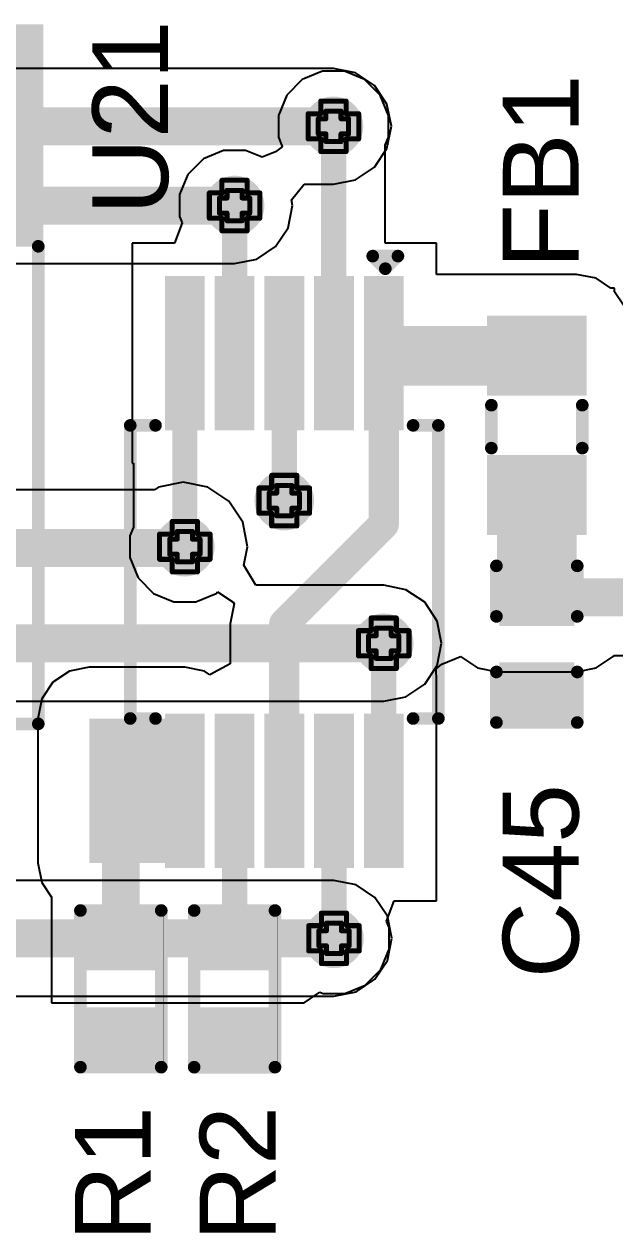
# Model space of a CAD drawing. Header units: inches. Extents: x -3 to 195, y 0 to 199.
# Drawn here: x 2.2655 to 2.4994, y 3.6234 to 4.1018 of the extents above; entities that cross this region are included whole.
import ezdxf

# ---------------------------------------------------------------- set-up
doc = ezdxf.new("R2010")
doc.units = ezdxf.units.IN
doc.header["$MEASUREMENT"] = 0
for name, color, linetype in [('Bottom Layer', 5, 'Continuous'), ('Drill Drawing', 1, 'Continuous'), ('Top Layer', 1, 'Continuous'), ('Top Overlay', 2, 'Continuous'), ('Top Paste', 8, 'Continuous'), ('Top Solder', 216, 'Continuous'), ('Via Holes', 16, 'Continuous')]:
    doc.layers.add(name, color=color, linetype=linetype)
doc.styles.add('Arial', font='', dxfattribs={"height": 0.2})
doc.styles.get('Arial').set_extended_font_data('Arial')

# ---------------------------------------------------------------- blocks, each defined once
blk = doc.blocks.new('VSSOP_10_8')
at = {"layer": 'Top Layer'}
for points in [[(-0.11516, 0.04528), (-0.05807, 0.04528), (-0.05807, 0.03347), (-0.11516, 0.03347)], [(0.05807, 0.04528), (0.11516, 0.04528), (0.11516, 0.03347), (0.05807, 0.03347)], [(-0.11516, 0.02559), (-0.05807, 0.02559), (-0.05807, 0.01378), (-0.11516, 0.01378)], [(0.05807, 0.02559), (0.11516, 0.02559), (0.11516, 0.01378), (0.05807, 0.01378)], [(-0.11516, 0.0059), (-0.05807, 0.0059), (-0.05807, -0.00591), (-0.11516, -0.00591)], [(0.05807, 0.0059), (0.11516, 0.0059), (0.11516, -0.00591), (0.05807, -0.00591)], [(-0.11516, -0.01378), (-0.05807, -0.01378), (-0.05807, -0.02559), (-0.11516, -0.02559)], [(0.05807, -0.01378), (0.11516, -0.01378), (0.11516, -0.02559), (0.05807, -0.02559)], [(-0.11516, -0.03347), (-0.05807, -0.03347), (-0.05807, -0.04528), (-0.11516, -0.04528)], [(0.05807, -0.03347), (0.11516, -0.03347), (0.11516, -0.04528), (0.05807, -0.04528)]]:
    blk.add_hatch(color=1, dxfattribs=at).paths.add_polyline_path(points)
at = {"layer": 'Top Paste'}
for points in [[(-0.11516, 0.04528), (-0.05807, 0.04528), (-0.05807, 0.03347), (-0.11516, 0.03347)], [(0.05807, 0.04528), (0.11516, 0.04528), (0.11516, 0.03347), (0.05807, 0.03347)], [(-0.11516, 0.02559), (-0.05807, 0.02559), (-0.05807, 0.01378), (-0.11516, 0.01378)], [(0.05807, 0.02559), (0.11516, 0.02559), (0.11516, 0.01378), (0.05807, 0.01378)], [(-0.11516, 0.0059), (-0.05807, 0.0059), (-0.05807, -0.00591), (-0.11516, -0.00591)], [(0.05807, 0.0059), (0.11516, 0.0059), (0.11516, -0.00591), (0.05807, -0.00591)], [(-0.11516, -0.01378), (-0.05807, -0.01378), (-0.05807, -0.02559), (-0.11516, -0.02559)], [(0.05807, -0.01378), (0.11516, -0.01378), (0.11516, -0.02559), (0.05807, -0.02559)], [(-0.11516, -0.03347), (-0.05807, -0.03347), (-0.05807, -0.04528), (-0.11516, -0.04528)], [(0.05807, -0.03347), (0.11516, -0.03347), (0.11516, -0.04528), (0.05807, -0.04528)]]:
    blk.add_hatch(color=8, dxfattribs=at).paths.add_polyline_path(points)
at = {"layer": 'Top Solder'}
for points in [[(-0.11713, 0.04725), (-0.0561, 0.04725), (-0.0561, 0.0315), (-0.11713, 0.0315)], [(0.0561, 0.04724), (0.11713, 0.04724), (0.11713, 0.0315), (0.0561, 0.0315)], [(-0.11713, 0.02756), (-0.0561, 0.02756), (-0.0561, 0.01181), (-0.11713, 0.01181)], [(0.0561, 0.02756), (0.11713, 0.02756), (0.11713, 0.01181), (0.0561, 0.01181)], [(-0.11713, 0.00787), (-0.0561, 0.00787), (-0.0561, -0.00788), (-0.11713, -0.00788)], [(0.0561, 0.00787), (0.11713, 0.00787), (0.11713, -0.00788), (0.0561, -0.00788)], [(-0.11713, -0.01181), (-0.0561, -0.01181), (-0.0561, -0.02756), (-0.11713, -0.02756)], [(0.0561, -0.01181), (0.11713, -0.01181), (0.11713, -0.02756), (0.0561, -0.02756)], [(-0.11713, -0.0315), (-0.0561, -0.0315), (-0.0561, -0.04725), (-0.11713, -0.04725)], [(0.0561, -0.0315), (0.11713, -0.0315), (0.11713, -0.04725), (0.0561, -0.04725)]]:
    blk.add_hatch(color=216, dxfattribs=at).paths.add_polyline_path(points)
at = {"layer": 'Top Overlay', "const_width": 0.005}
for points in [[(-0.058, 0.061), (0.058, 0.061)], [(-0.058, 0.051), (-0.058, 0.061)], [(0.058, 0.051), (0.058, 0.061)], [(-0.12, 0.04), (-0.125, 0.045)], [(-0.125, 0.035), (-0.125, 0.045)], [(-0.125, 0.035), (-0.12, 0.04)], [(-0.058, -0.061), (-0.058, -0.051)], [(0.058, -0.061), (0.058, -0.051)], [(0.058, -0.061), (-0.058, -0.061)]]:
    blk.add_lwpolyline(points, dxfattribs=at)
at = {"layer": 'Top Overlay', "const_width": 0.0025}
for points in [[(-0.05925, 0.061, 1), (-0.05675, 0.061, 1)], [(-0.05925, 0.061, 1), (-0.05675, 0.061, 1)], [(0.05675, 0.061, 1), (0.05925, 0.061, 1)], [(0.05675, 0.061, 1), (0.05925, 0.061, 1)], [(-0.05925, 0.051, 1), (-0.05675, 0.051, 1)], [(0.05675, 0.051, 1), (0.05925, 0.051, 1)], [(-0.12625, 0.045, 1), (-0.12375, 0.045, 1)], [(-0.12625, 0.045, 1), (-0.12375, 0.045, 1)], [(-0.12125, 0.04, 1), (-0.11875, 0.04, 1)], [(-0.12125, 0.04, 1), (-0.11875, 0.04, 1)], [(-0.12625, 0.035, 1), (-0.12375, 0.035, 1)], [(-0.12625, 0.035, 1), (-0.12375, 0.035, 1)], [(-0.05925, -0.051, 1), (-0.05675, -0.051, 1)], [(0.05675, -0.051, 1), (0.05925, -0.051, 1)], [(-0.05925, -0.061, 1), (-0.05675, -0.061, 1)], [(-0.05925, -0.061, 1), (-0.05675, -0.061, 1)], [(0.05675, -0.061, 1), (0.05925, -0.061, 1)], [(0.05675, -0.061, 1), (0.05925, -0.061, 1)]]:
    blk.add_lwpolyline(points, format="xyb", close=True, dxfattribs=at)
blk = doc.blocks.new('R___0402_76')
at = {"layer": 'Top Layer'}
for points in [[(-0.0275, -0.0125), (-0.0275, 0.0125), (-0.0095, 0.0125), (-0.0095, -0.0125)], [(0.0095, -0.0125), (0.0095, 0.0125), (0.0275, 0.0125), (0.0275, -0.0125)]]:
    blk.add_hatch(color=1, dxfattribs=at).paths.add_polyline_path(points)
at = {"layer": 'Top Paste'}
for points in [[(-0.0275, -0.0125), (-0.0275, 0.0125), (-0.0095, 0.0125), (-0.0095, -0.0125)], [(0.0095, -0.0125), (0.0095, 0.0125), (0.0275, 0.0125), (0.0275, -0.0125)]]:
    blk.add_hatch(color=8, dxfattribs=at).paths.add_polyline_path(points)
at = {"layer": 'Top Solder'}
for points in [[(-0.02967, -0.01467), (-0.02967, 0.01467), (-0.00733, 0.01467), (-0.00733, -0.01467)], [(0.00733, -0.01467), (0.00733, 0.01467), (0.02967, 0.01467), (0.02967, -0.01467)]]:
    blk.add_hatch(color=216, dxfattribs=at).paths.add_polyline_path(points)
at = {"layer": 'Top Overlay'}
for points, const_width in [([(-0.031, 0.016), (-0.031, -0.016)], 0.005), ([(-0.031, 0.016), (0.031, 0.016)], 0.005), ([(0.031, 0.016), (0.031, -0.016)], 0.005), ([(-0.031, -0.016), (0.031, -0.016)], 0.005), ([(-0.032, -0.017), (0.032, -0.017)], 0.000127)]:
    blk.add_lwpolyline(points, dxfattribs=dict(at, const_width=const_width))
for points, const_width in [([(-0.03225, 0.016, 1), (-0.02975, 0.016, 1)], 0.0025), ([(-0.03225, 0.016, 1), (-0.02975, 0.016, 1)], 0.0025), ([(0.02975, 0.016, 1), (0.03225, 0.016, 1)], 0.0025), ([(0.02975, 0.016, 1), (0.03225, 0.016, 1)], 0.0025), ([(-0.03225, -0.016, 1), (-0.02975, -0.016, 1)], 0.0025), ([(-0.03225, -0.016, 1), (-0.02975, -0.016, 1)], 0.0025), ([(0.02975, -0.016, 1), (0.03225, -0.016, 1)], 0.0025), ([(0.02975, -0.016, 1), (0.03225, -0.016, 1)], 0.0025), ([(-0.03203, -0.017, 1), (-0.03197, -0.017, 1)], 0.0000635), ([(0.03197, -0.017, 1), (0.03203, -0.017, 1)], 0.0000635)]:
    blk.add_lwpolyline(points, format="xyb", close=True, dxfattribs=dict(at, const_width=const_width))
blk = doc.blocks.new('R___0402_77')
at = {"layer": 'Top Layer'}
for points in [[(-0.0275, -0.0125), (-0.0275, 0.0125), (-0.0095, 0.0125), (-0.0095, -0.0125)], [(0.0095, -0.0125), (0.0095, 0.0125), (0.0275, 0.0125), (0.0275, -0.0125)]]:
    blk.add_hatch(color=1, dxfattribs=at).paths.add_polyline_path(points)
at = {"layer": 'Top Paste'}
for points in [[(-0.0275, -0.0125), (-0.0275, 0.0125), (-0.0095, 0.0125), (-0.0095, -0.0125)], [(0.0095, -0.0125), (0.0095, 0.0125), (0.0275, 0.0125), (0.0275, -0.0125)]]:
    blk.add_hatch(color=8, dxfattribs=at).paths.add_polyline_path(points)
at = {"layer": 'Top Solder'}
for points in [[(-0.02967, -0.01467), (-0.02967, 0.01467), (-0.00733, 0.01467), (-0.00733, -0.01467)], [(0.00733, -0.01467), (0.00733, 0.01467), (0.02967, 0.01467), (0.02967, -0.01467)]]:
    blk.add_hatch(color=216, dxfattribs=at).paths.add_polyline_path(points)
at = {"layer": 'Top Overlay'}
for points, const_width in [([(-0.031, 0.016), (-0.031, -0.016)], 0.005), ([(-0.031, 0.016), (0.031, 0.016)], 0.005), ([(0.031, 0.016), (0.031, -0.016)], 0.005), ([(-0.031, -0.016), (0.031, -0.016)], 0.005), ([(-0.032, -0.017), (0.032, -0.017)], 0.000127)]:
    blk.add_lwpolyline(points, dxfattribs=dict(at, const_width=const_width))
for points, const_width in [([(-0.03225, 0.016, 1), (-0.02975, 0.016, 1)], 0.0025), ([(-0.03225, 0.016, 1), (-0.02975, 0.016, 1)], 0.0025), ([(0.02975, 0.016, 1), (0.03225, 0.016, 1)], 0.0025), ([(0.02975, 0.016, 1), (0.03225, 0.016, 1)], 0.0025), ([(-0.03225, -0.016, 1), (-0.02975, -0.016, 1)], 0.0025), ([(-0.03225, -0.016, 1), (-0.02975, -0.016, 1)], 0.0025), ([(0.02975, -0.016, 1), (0.03225, -0.016, 1)], 0.0025), ([(0.02975, -0.016, 1), (0.03225, -0.016, 1)], 0.0025), ([(-0.03203, -0.017, 1), (-0.03197, -0.017, 1)], 0.0000635), ([(0.03197, -0.017, 1), (0.03203, -0.017, 1)], 0.0000635)]:
    blk.add_lwpolyline(points, format="xyb", close=True, dxfattribs=dict(at, const_width=const_width))
blk = doc.blocks.new('IND_0603__1608_M_______102')
at = {"layer": 'Top Layer'}
for points in [[(-0.03937, 0.01575), (-0.01575, 0.01575), (-0.01575, -0.01575), (-0.03937, -0.01575)], [(0.01575, 0.01575), (0.03937, 0.01575), (0.03937, -0.01575), (0.01575, -0.01575)]]:
    blk.add_hatch(color=1, dxfattribs=at).paths.add_polyline_path(points)
at = {"layer": 'Top Paste'}
for points in [[(-0.03937, 0.01575), (-0.01575, 0.01575), (-0.01575, -0.01575), (-0.03937, -0.01575)], [(0.01575, 0.01575), (0.03937, 0.01575), (0.03937, -0.01575), (0.01575, -0.01575)]]:
    blk.add_hatch(color=8, dxfattribs=at).paths.add_polyline_path(points)
at = {"layer": 'Top Solder'}
for points in [[(-0.04337, 0.01975), (-0.01175, 0.01975), (-0.01175, -0.01975), (-0.04337, -0.01975)], [(0.01175, 0.01975), (0.04337, 0.01975), (0.04337, -0.01975), (0.01175, -0.01975)]]:
    blk.add_hatch(color=216, dxfattribs=at).paths.add_polyline_path(points)
at = {"layer": 'Top Overlay', "const_width": 0.005}
for points in [[(0.009, 0.018), (-0.008, 0.018)], [(0.009, -0.018), (-0.008, -0.018)]]:
    blk.add_lwpolyline(points, dxfattribs=at)
at = {"layer": 'Top Overlay', "const_width": 0.0025}
for points in [[(-0.00925, 0.018, 1), (-0.00675, 0.018, 1)], [(0.00775, 0.018, 1), (0.01025, 0.018, 1)], [(-0.00925, -0.018, 1), (-0.00675, -0.018, 1)], [(0.00775, -0.018, 1), (0.01025, -0.018, 1)]]:
    blk.add_lwpolyline(points, format="xyb", close=True, dxfattribs=at)
blk = doc.blocks.new('SMB__108')
at = {"layer": 'Top Layer'}
for points in [[(-0.14567, -0.04724), (-0.14567, 0.04724), (-0.03543, 0.04724), (-0.03543, -0.04724)], [(0.03543, -0.04724), (0.03543, 0.04724), (0.14567, 0.04724), (0.14567, -0.04724)]]:
    blk.add_hatch(color=1, dxfattribs=at).paths.add_polyline_path(points)
at = {"layer": 'Top Overlay'}
for points in [[(0.10191, 0.049), (0.18991, 0.049), (0.18991, 0.075), (0.10191, 0.075)], [(0.14691, -0.065), (0.18991, -0.065), (0.18991, 0.053), (0.14691, 0.053)], [(0.10191, -0.075), (0.18991, -0.075), (0.18991, -0.049), (0.10191, -0.049)]]:
    blk.add_hatch(color=2, dxfattribs=at).paths.add_polyline_path(points)
at = {"layer": 'Top Paste'}
for points in [[(-0.14567, -0.04724), (-0.14567, 0.04724), (-0.03543, 0.04724), (-0.03543, -0.04724)], [(0.03543, -0.04724), (0.03543, 0.04724), (0.14567, 0.04724), (0.14567, -0.04724)]]:
    blk.add_hatch(color=8, dxfattribs=at).paths.add_polyline_path(points)
at = {"layer": 'Top Solder'}
for points in [[(-0.14967, -0.05124), (-0.14967, 0.05124), (-0.03143, 0.05124), (-0.03143, -0.05124)], [(0.03143, -0.05124), (0.03143, 0.05124), (0.14967, 0.05124), (0.14967, -0.05124)]]:
    blk.add_hatch(color=216, dxfattribs=at).paths.add_polyline_path(points)
at = {"layer": 'Top Overlay', "const_width": 0.005}
for points in [[(-0.087, 0.073), (0.102, 0.073)], [(-0.087, 0.073), (-0.087, 0.055)], [(-0.087, -0.055), (-0.087, -0.073)], [(-0.087, -0.073), (0.102, -0.073)]]:
    blk.add_lwpolyline(points, dxfattribs=at)
at = {"layer": 'Top Overlay', "const_width": 0.0025}
for points in [[(-0.08825, 0.073, 1), (-0.08575, 0.073, 1)], [(-0.08825, 0.073, 1), (-0.08575, 0.073, 1)], [(0.10075, 0.073, 1), (0.10325, 0.073, 1)], [(-0.08825, 0.055, 1), (-0.08575, 0.055, 1)], [(-0.08825, -0.055, 1), (-0.08575, -0.055, 1)], [(-0.08825, -0.073, 1), (-0.08575, -0.073, 1)], [(-0.08825, -0.073, 1), (-0.08575, -0.073, 1)], [(0.10075, -0.073, 1), (0.10325, -0.073, 1)]]:
    blk.add_lwpolyline(points, format="xyb", close=True, dxfattribs=at)
blk = doc.blocks.new('C___0402_132')
at = {"layer": 'Top Layer'}
for points in [[(-0.0275, -0.0125), (-0.0275, 0.0125), (-0.0095, 0.0125), (-0.0095, -0.0125)], [(0.0095, -0.0125), (0.0095, 0.0125), (0.0275, 0.0125), (0.0275, -0.0125)]]:
    blk.add_hatch(color=1, dxfattribs=at).paths.add_polyline_path(points)
at = {"layer": 'Top Paste'}
for points in [[(-0.0275, -0.0125), (-0.0275, 0.0125), (-0.0095, 0.0125), (-0.0095, -0.0125)], [(0.0095, -0.0125), (0.0095, 0.0125), (0.0275, 0.0125), (0.0275, -0.0125)]]:
    blk.add_hatch(color=8, dxfattribs=at).paths.add_polyline_path(points)
at = {"layer": 'Top Solder'}
for points in [[(-0.02986, -0.01486), (-0.02986, 0.01486), (-0.00714, 0.01486), (-0.00714, -0.01486)], [(0.00714, -0.01486), (0.00714, 0.01486), (0.02986, 0.01486), (0.02986, -0.01486)]]:
    blk.add_hatch(color=216, dxfattribs=at).paths.add_polyline_path(points)
at = {"layer": 'Top Overlay', "const_width": 0.005}
for points in [[(-0.031, 0.016), (-0.011, 0.016)], [(-0.031, -0.016), (-0.031, 0.016)], [(0.031, 0.016), (0.011, 0.016)], [(0.031, -0.016), (0.031, 0.016)], [(-0.031, -0.016), (-0.011, -0.016)], [(0.011, -0.016), (0.031, -0.016)]]:
    blk.add_lwpolyline(points, dxfattribs=at)
at = {"layer": 'Top Overlay', "const_width": 0.0025}
for points in [[(-0.03225, 0.016, 1), (-0.02975, 0.016, 1)], [(-0.03225, 0.016, 1), (-0.02975, 0.016, 1)], [(-0.01225, 0.016, 1), (-0.00975, 0.016, 1)], [(0.00975, 0.016, 1), (0.01225, 0.016, 1)], [(0.02975, 0.016, 1), (0.03225, 0.016, 1)], [(0.02975, 0.016, 1), (0.03225, 0.016, 1)], [(-0.03225, -0.016, 1), (-0.02975, -0.016, 1)], [(-0.03225, -0.016, 1), (-0.02975, -0.016, 1)], [(-0.01225, -0.016, 1), (-0.00975, -0.016, 1)], [(0.00975, -0.016, 1), (0.01225, -0.016, 1)], [(0.02975, -0.016, 1), (0.03225, -0.016, 1)], [(0.02975, -0.016, 1), (0.03225, -0.016, 1)]]:
    blk.add_lwpolyline(points, format="xyb", close=True, dxfattribs=at)

msp = doc.modelspace()

# ---------------------------------------------------------------- hatches: boundary and pattern name
at = {"layer": 'Bottom Layer'}
h = msp.add_hatch(color=5, dxfattribs=at)
edge = h.paths.add_edge_path()
edge.add_arc((2.38793, 4.06136), 0.01181, 0, 360)
h = msp.add_hatch(color=5, dxfattribs=at)
edge = h.paths.add_edge_path()
edge.add_arc((2.34878, 4.03), 0.01181, 0, 360)
h = msp.add_hatch(color=5, dxfattribs=at)
edge = h.paths.add_edge_path()
edge.add_arc((2.36846, 3.91323), 0.01181, 0, 360)
h = msp.add_hatch(color=5, dxfattribs=at)
edge = h.paths.add_edge_path()
edge.add_arc((2.32909, 3.895), 0.01181, 0, 360)
h = msp.add_hatch(color=5, dxfattribs=at)
edge = h.paths.add_edge_path()
edge.add_arc((2.40784, 3.85677), 0.01181, 0, 360)
h = msp.add_hatch(color=5, dxfattribs=at)
edge = h.paths.add_edge_path()
edge.add_arc((2.38815, 3.74), 0.01181, 0, 360)
at = {"layer": 'Top Layer'}
h = msp.add_hatch(color=1, dxfattribs=at)
edge = h.paths.add_edge_path()
edge.add_arc((2.38793, 4.06136), 0.01181, 0, 360)
h = msp.add_hatch(color=1, dxfattribs=at)
edge = h.paths.add_edge_path()
edge.add_arc((2.34878, 4.03), 0.01181, 0, 360)
for points in [[(2.40784, 3.95875), (2.48421, 3.95875), (2.48421, 3.98237), (2.40784, 3.98237)], [(2.45272, 3.86591), (2.48421, 3.86591), (2.48421, 3.92725), (2.45272, 3.92725)], [(2.29124, 3.76984), (2.32909, 3.76984), (2.32909, 3.82693), (2.29124, 3.82693)]]:
    msp.add_hatch(color=1, dxfattribs=at).paths.add_polyline_path(points)
h = msp.add_hatch(color=1, dxfattribs=at)
edge = h.paths.add_edge_path()
edge.add_arc((2.36846, 3.91323), 0.01181, 0, 360)
h = msp.add_hatch(color=1, dxfattribs=at)
edge = h.paths.add_edge_path()
edge.add_arc((2.32909, 3.895), 0.01181, 0, 360)
h = msp.add_hatch(color=1, dxfattribs=at)
edge = h.paths.add_edge_path()
edge.add_arc((2.40784, 3.85677), 0.01181, 0, 360)
h = msp.add_hatch(color=1, dxfattribs=at)
edge = h.paths.add_edge_path()
edge.add_arc((2.38815, 3.74), 0.01181, 0, 360)
at = {"layer": 'Via Holes'}
h = msp.add_hatch(color=7, dxfattribs=at)
edge = h.paths.add_edge_path()
edge.add_arc((2.38793, 4.06136), 0.00591, 0, 360)
h = msp.add_hatch(color=7, dxfattribs=at)
edge = h.paths.add_edge_path()
edge.add_arc((2.34878, 4.03), 0.00591, 0, 360)
h = msp.add_hatch(color=7, dxfattribs=at)
edge = h.paths.add_edge_path()
edge.add_arc((2.36846, 3.91323), 0.00591, 0, 360)
h = msp.add_hatch(color=7, dxfattribs=at)
edge = h.paths.add_edge_path()
edge.add_arc((2.32909, 3.895), 0.00591, 0, 360)
h = msp.add_hatch(color=7, dxfattribs=at)
edge = h.paths.add_edge_path()
edge.add_arc((2.40784, 3.85677), 0.00591, 0, 360)
h = msp.add_hatch(color=7, dxfattribs=at)
edge = h.paths.add_edge_path()
edge.add_arc((2.38815, 3.74), 0.00591, 0, 360)

# ---------------------------------------------------------------- linework, layer by layer
at = {"layer": 'Bottom Layer'}
for p, q in [((2.38793, 4.0843), (1.90057, 4.0843)), ((2.39671, 4.08255), (2.38793, 4.0843)), ((2.40415, 4.07758), (2.39671, 4.08255)), ((2.40912, 4.07014), (2.40415, 4.07758)), ((2.41087, 4.06136), (2.40912, 4.07014)), ((2.40912, 4.05258), (2.41087, 4.06136)), ((2.40415, 4.04514), (2.40912, 4.05258)), ((2.39671, 4.04017), (2.40415, 4.04514)), ((2.37128, 4.03224), (2.37635, 4.03842)), ((2.37635, 4.03842), (2.38793, 4.03842)), ((2.38793, 4.03842), (2.39671, 4.04017)), ((2.36998, 4.02122), (2.37172, 4.03)), ((2.37172, 4.03), (2.37128, 4.03224)), ((2.365, 4.01378), (2.36998, 4.02122)), ((2.35756, 4.00881), (2.365, 4.01378)), ((2.34878, 4.00706), (2.35756, 4.00881)), ((2.00007, 4.00706), (2.34878, 4.00706)), ((2.31871, 3.91855), (2.31706, 3.91745)), ((2.32847, 3.92049), (2.31871, 3.91855)), ((2.33822, 3.91855), (2.32847, 3.92049)), ((2.34649, 3.91302), (2.33822, 3.91855)), ((2.31706, 3.91745), (2.10909, 3.91745)), ((2.35202, 3.90475), (2.34649, 3.91302)), ((2.35396, 3.895), (2.35202, 3.90475)), ((2.35251, 3.88771), (2.35396, 3.895)), ((2.35721, 3.87971), (2.35251, 3.88771)), ((2.40784, 3.87971), (2.35721, 3.87971)), ((2.41662, 3.87797), (2.40784, 3.87971)), ((2.42406, 3.87299), (2.41662, 3.87797)), ((2.42903, 3.86555), (2.42406, 3.87299)), ((2.43078, 3.85677), (2.42903, 3.86555)), ((2.42903, 3.84799), (2.43078, 3.85677)), ((2.42406, 3.84055), (2.42903, 3.84799)), ((2.41662, 3.83558), (2.42406, 3.84055)), ((1.93964, 3.83383), (2.40784, 3.83383)), ((2.40784, 3.83383), (2.41662, 3.83558)), ((2.38815, 3.76294), (2.04139, 3.76294)), ((2.39693, 3.76119), (2.38815, 3.76294)), ((2.40437, 3.75622), (2.39693, 3.76119)), ((2.40935, 3.74878), (2.40437, 3.75622)), ((2.41109, 3.74), (2.40935, 3.74878)), ((2.40935, 3.73122), (2.41109, 3.74)), ((2.40437, 3.72378), (2.40935, 3.73122)), ((2.39693, 3.71881), (2.40437, 3.72378)), ((2.04139, 3.71706), (2.38815, 3.71706)), ((2.38815, 3.71706), (2.39693, 3.71881))]:
    msp.add_line(p, q, dxfattribs=at)
for points, const_width in [([(1.90057, 4.06136), (2.38793, 4.06136)], 0.015), ([(2.00007, 4.03), (2.34878, 4.03)], 0.015), ([(2.32797, 3.8945), (2.32847, 3.895)], 0.02), ([(2.09842, 3.8945), (2.32797, 3.8945)], 0.015), ([(1.93964, 3.85677), (2.40784, 3.85677)], 0.015), ([(2.04139, 3.74), (2.38815, 3.74)], 0.015)]:
    msp.add_lwpolyline(points, dxfattribs=dict(at, const_width=const_width))
for points, const_width in [([(2.38418, 4.06136, 1), (2.39168, 4.06136, 1)], 0.0075), ([(2.34503, 4.03, 1), (2.35253, 4.03, 1)], 0.0075), ([(2.32297, 3.8945, 1), (2.33297, 3.8945, 1)], 0.01), ([(2.32347, 3.895, 1), (2.33347, 3.895, 1)], 0.01), ([(2.32422, 3.8945, 1), (2.33172, 3.8945, 1)], 0.0075), ([(2.40409, 3.85677, 1), (2.41159, 3.85677, 1)], 0.0075), ([(2.3844, 3.74, 1), (2.3919, 3.74, 1)], 0.0075)]:
    msp.add_lwpolyline(points, format="xyb", close=True, dxfattribs=dict(at, const_width=const_width))
at = {"layer": 'Drill Drawing', "const_width": 0.002}
for points in [[(2.38293, 4.06636), (2.38293, 4.07136)], [(2.38293, 4.07136), (2.39293, 4.07136)], [(2.39293, 4.06636), (2.39293, 4.07136)], [(2.37793, 4.05636), (2.37793, 4.06636)], [(2.37793, 4.06636), (2.38293, 4.06636)], [(2.38493, 4.06436), (2.38493, 4.06736)], [(2.38493, 4.06736), (2.39093, 4.06736)], [(2.39093, 4.06436), (2.39093, 4.06736)], [(2.39293, 4.06636), (2.39793, 4.06636)], [(2.39793, 4.05636), (2.39793, 4.06636)], [(2.38193, 4.05836), (2.38193, 4.06436)], [(2.38193, 4.06436), (2.38493, 4.06436)], [(2.39093, 4.06436), (2.39393, 4.06436)], [(2.39393, 4.05836), (2.39393, 4.06436)], [(2.37793, 4.05636), (2.38293, 4.05636)], [(2.38193, 4.05836), (2.38493, 4.05836)], [(2.38293, 4.05136), (2.38293, 4.05636)], [(2.38493, 4.05536), (2.38493, 4.05836)], [(2.38493, 4.05536), (2.39093, 4.05536)], [(2.39093, 4.05836), (2.39393, 4.05836)], [(2.39093, 4.05536), (2.39093, 4.05836)], [(2.39293, 4.05636), (2.39793, 4.05636)], [(2.39293, 4.05136), (2.39293, 4.05636)], [(2.38293, 4.05136), (2.39293, 4.05136)], [(2.34378, 4.035), (2.34378, 4.04)], [(2.34378, 4.04), (2.35378, 4.04)], [(2.35378, 4.035), (2.35378, 4.04)], [(2.33878, 4.025), (2.33878, 4.035)], [(2.33878, 4.035), (2.34378, 4.035)], [(2.34278, 4.027), (2.34278, 4.033)], [(2.34278, 4.033), (2.34578, 4.033)], [(2.34578, 4.033), (2.34578, 4.036)], [(2.34578, 4.036), (2.35178, 4.036)], [(2.35178, 4.033), (2.35178, 4.036)], [(2.35178, 4.033), (2.35478, 4.033)], [(2.35378, 4.035), (2.35878, 4.035)], [(2.35478, 4.027), (2.35478, 4.033)], [(2.35878, 4.025), (2.35878, 4.035)], [(2.34278, 4.027), (2.34578, 4.027)], [(2.34578, 4.024), (2.34578, 4.027)], [(2.35178, 4.027), (2.35478, 4.027)], [(2.35178, 4.024), (2.35178, 4.027)], [(2.33878, 4.025), (2.34378, 4.025)], [(2.34378, 4.02), (2.34378, 4.025)], [(2.34578, 4.024), (2.35178, 4.024)], [(2.35378, 4.025), (2.35878, 4.025)], [(2.35378, 4.02), (2.35378, 4.025)], [(2.34378, 4.02), (2.35378, 4.02)], [(2.36346, 3.91823), (2.36346, 3.92323)], [(2.36346, 3.92323), (2.37346, 3.92323)], [(2.37346, 3.91823), (2.37346, 3.92323)], [(2.35846, 3.90823), (2.35846, 3.91823)], [(2.35846, 3.91823), (2.36346, 3.91823)], [(2.36546, 3.91623), (2.36546, 3.91923)], [(2.36546, 3.91923), (2.37146, 3.91923)], [(2.37146, 3.91623), (2.37146, 3.91923)], [(2.37346, 3.91823), (2.37846, 3.91823)], [(2.37846, 3.90823), (2.37846, 3.91823)], [(2.36246, 3.91023), (2.36246, 3.91623)], [(2.36246, 3.91623), (2.36546, 3.91623)], [(2.37146, 3.91623), (2.37446, 3.91623)], [(2.37446, 3.91023), (2.37446, 3.91623)], [(2.35846, 3.90823), (2.36346, 3.90823)], [(2.36246, 3.91023), (2.36546, 3.91023)], [(2.36346, 3.90323), (2.36346, 3.90823)], [(2.36546, 3.90723), (2.36546, 3.91023)], [(2.36546, 3.90723), (2.37146, 3.90723)], [(2.37146, 3.91023), (2.37446, 3.91023)], [(2.37146, 3.90723), (2.37146, 3.91023)], [(2.37346, 3.90823), (2.37846, 3.90823)], [(2.37346, 3.90323), (2.37346, 3.90823)], [(2.32409, 3.9), (2.32409, 3.905)], [(2.32409, 3.905), (2.33409, 3.905)], [(2.33409, 3.9), (2.33409, 3.905)], [(2.36346, 3.90323), (2.37346, 3.90323)], [(2.31909, 3.89), (2.31909, 3.9)], [(2.31909, 3.9), (2.32409, 3.9)], [(2.32309, 3.892), (2.32309, 3.898)], [(2.32309, 3.898), (2.32609, 3.898)], [(2.32609, 3.898), (2.32609, 3.901)], [(2.32609, 3.901), (2.33209, 3.901)], [(2.33209, 3.898), (2.33209, 3.901)], [(2.33209, 3.898), (2.33509, 3.898)], [(2.33409, 3.9), (2.33909, 3.9)], [(2.33509, 3.892), (2.33509, 3.898)], [(2.33909, 3.89), (2.33909, 3.9)], [(2.31909, 3.89), (2.32409, 3.89)], [(2.32309, 3.892), (2.32609, 3.892)], [(2.32409, 3.885), (2.32409, 3.89)], [(2.32609, 3.889), (2.32609, 3.892)], [(2.32609, 3.889), (2.33209, 3.889)], [(2.33209, 3.892), (2.33509, 3.892)], [(2.33209, 3.889), (2.33209, 3.892)], [(2.33409, 3.89), (2.33909, 3.89)], [(2.33409, 3.885), (2.33409, 3.89)], [(2.32409, 3.885), (2.33409, 3.885)], [(2.40284, 3.86177), (2.40284, 3.86677)], [(2.40284, 3.86677), (2.41284, 3.86677)], [(2.41284, 3.86177), (2.41284, 3.86677)], [(2.39784, 3.85177), (2.39784, 3.86177)], [(2.39784, 3.86177), (2.40284, 3.86177)], [(2.40184, 3.85377), (2.40184, 3.85977)], [(2.40184, 3.85977), (2.40484, 3.85977)], [(2.40484, 3.85977), (2.40484, 3.86277)], [(2.40484, 3.86277), (2.41084, 3.86277)], [(2.41084, 3.85977), (2.41084, 3.86277)], [(2.41084, 3.85977), (2.41384, 3.85977)], [(2.41284, 3.86177), (2.41784, 3.86177)], [(2.41384, 3.85377), (2.41384, 3.85977)], [(2.41784, 3.85177), (2.41784, 3.86177)], [(2.39784, 3.85177), (2.40284, 3.85177)], [(2.40184, 3.85377), (2.40484, 3.85377)], [(2.40284, 3.84677), (2.40284, 3.85177)], [(2.40484, 3.85077), (2.40484, 3.85377)], [(2.40484, 3.85077), (2.41084, 3.85077)], [(2.41084, 3.85377), (2.41384, 3.85377)], [(2.41084, 3.85077), (2.41084, 3.85377)], [(2.41284, 3.85177), (2.41784, 3.85177)], [(2.41284, 3.84677), (2.41284, 3.85177)], [(2.40284, 3.84677), (2.41284, 3.84677)], [(2.38315, 3.745), (2.38315, 3.75)], [(2.38315, 3.75), (2.39315, 3.75)], [(2.39315, 3.745), (2.39315, 3.75)], [(2.37815, 3.735), (2.37815, 3.745)], [(2.37815, 3.745), (2.38315, 3.745)], [(2.38515, 3.743), (2.38515, 3.746)], [(2.38515, 3.746), (2.39115, 3.746)], [(2.39115, 3.743), (2.39115, 3.746)], [(2.39315, 3.745), (2.39815, 3.745)], [(2.39815, 3.735), (2.39815, 3.745)], [(2.38215, 3.737), (2.38215, 3.743)], [(2.38215, 3.743), (2.38515, 3.743)], [(2.39115, 3.743), (2.39415, 3.743)], [(2.39415, 3.737), (2.39415, 3.743)], [(2.37815, 3.735), (2.38315, 3.735)], [(2.38215, 3.737), (2.38515, 3.737)], [(2.38315, 3.73), (2.38315, 3.735)], [(2.38515, 3.734), (2.38515, 3.737)], [(2.39115, 3.737), (2.39415, 3.737)], [(2.39115, 3.734), (2.39115, 3.737)], [(2.39315, 3.735), (2.39815, 3.735)], [(2.39315, 3.73), (2.39315, 3.735)], [(2.38515, 3.734), (2.39115, 3.734)], [(2.38315, 3.73), (2.39315, 3.73)]]:
    msp.add_lwpolyline(points, dxfattribs=at)
at = {"layer": 'Drill Drawing', "const_width": 0.001}
for points in [[(2.38243, 4.07136, 1), (2.38343, 4.07136, 1)], [(2.38243, 4.07136, 1), (2.38343, 4.07136, 1)], [(2.39243, 4.07136, 1), (2.39343, 4.07136, 1)], [(2.39243, 4.07136, 1), (2.39343, 4.07136, 1)], [(2.37743, 4.06636, 1), (2.37843, 4.06636, 1)], [(2.37743, 4.06636, 1), (2.37843, 4.06636, 1)], [(2.38243, 4.06636, 1), (2.38343, 4.06636, 1)], [(2.38243, 4.06636, 1), (2.38343, 4.06636, 1)], [(2.38443, 4.06736, 1), (2.38543, 4.06736, 1)], [(2.38443, 4.06736, 1), (2.38543, 4.06736, 1)], [(2.39043, 4.06736, 1), (2.39143, 4.06736, 1)], [(2.39043, 4.06736, 1), (2.39143, 4.06736, 1)], [(2.39243, 4.06636, 1), (2.39343, 4.06636, 1)], [(2.39243, 4.06636, 1), (2.39343, 4.06636, 1)], [(2.39743, 4.06636, 1), (2.39843, 4.06636, 1)], [(2.39743, 4.06636, 1), (2.39843, 4.06636, 1)], [(2.38143, 4.06436, 1), (2.38243, 4.06436, 1)], [(2.38143, 4.06436, 1), (2.38243, 4.06436, 1)], [(2.38443, 4.06436, 1), (2.38543, 4.06436, 1)], [(2.38443, 4.06436, 1), (2.38543, 4.06436, 1)], [(2.39043, 4.06436, 1), (2.39143, 4.06436, 1)], [(2.39043, 4.06436, 1), (2.39143, 4.06436, 1)], [(2.39343, 4.06436, 1), (2.39443, 4.06436, 1)], [(2.39343, 4.06436, 1), (2.39443, 4.06436, 1)], [(2.37743, 4.05636, 1), (2.37843, 4.05636, 1)], [(2.37743, 4.05636, 1), (2.37843, 4.05636, 1)], [(2.38143, 4.05836, 1), (2.38243, 4.05836, 1)], [(2.38143, 4.05836, 1), (2.38243, 4.05836, 1)], [(2.38243, 4.05636, 1), (2.38343, 4.05636, 1)], [(2.38243, 4.05636, 1), (2.38343, 4.05636, 1)], [(2.38443, 4.05836, 1), (2.38543, 4.05836, 1)], [(2.38443, 4.05836, 1), (2.38543, 4.05836, 1)], [(2.38443, 4.05536, 1), (2.38543, 4.05536, 1)], [(2.38443, 4.05536, 1), (2.38543, 4.05536, 1)], [(2.39043, 4.05836, 1), (2.39143, 4.05836, 1)], [(2.39043, 4.05836, 1), (2.39143, 4.05836, 1)], [(2.39043, 4.05536, 1), (2.39143, 4.05536, 1)], [(2.39043, 4.05536, 1), (2.39143, 4.05536, 1)], [(2.39243, 4.05636, 1), (2.39343, 4.05636, 1)], [(2.39243, 4.05636, 1), (2.39343, 4.05636, 1)], [(2.39343, 4.05836, 1), (2.39443, 4.05836, 1)], [(2.39343, 4.05836, 1), (2.39443, 4.05836, 1)], [(2.39743, 4.05636, 1), (2.39843, 4.05636, 1)], [(2.39743, 4.05636, 1), (2.39843, 4.05636, 1)], [(2.38243, 4.05136, 1), (2.38343, 4.05136, 1)], [(2.38243, 4.05136, 1), (2.38343, 4.05136, 1)], [(2.39243, 4.05136, 1), (2.39343, 4.05136, 1)], [(2.39243, 4.05136, 1), (2.39343, 4.05136, 1)], [(2.34328, 4.04, 1), (2.34428, 4.04, 1)], [(2.34328, 4.04, 1), (2.34428, 4.04, 1)], [(2.35328, 4.04, 1), (2.35428, 4.04, 1)], [(2.35328, 4.04, 1), (2.35428, 4.04, 1)], [(2.33828, 4.035, 1), (2.33928, 4.035, 1)], [(2.33828, 4.035, 1), (2.33928, 4.035, 1)], [(2.34228, 4.033, 1), (2.34328, 4.033, 1)], [(2.34228, 4.033, 1), (2.34328, 4.033, 1)], [(2.34328, 4.035, 1), (2.34428, 4.035, 1)], [(2.34328, 4.035, 1), (2.34428, 4.035, 1)], [(2.34528, 4.036, 1), (2.34628, 4.036, 1)], [(2.34528, 4.036, 1), (2.34628, 4.036, 1)], [(2.34528, 4.033, 1), (2.34628, 4.033, 1)], [(2.34528, 4.033, 1), (2.34628, 4.033, 1)], [(2.35128, 4.036, 1), (2.35228, 4.036, 1)], [(2.35128, 4.036, 1), (2.35228, 4.036, 1)], [(2.35128, 4.033, 1), (2.35228, 4.033, 1)], [(2.35128, 4.033, 1), (2.35228, 4.033, 1)], [(2.35328, 4.035, 1), (2.35428, 4.035, 1)], [(2.35328, 4.035, 1), (2.35428, 4.035, 1)], [(2.35428, 4.033, 1), (2.35528, 4.033, 1)], [(2.35428, 4.033, 1), (2.35528, 4.033, 1)], [(2.35828, 4.035, 1), (2.35928, 4.035, 1)], [(2.35828, 4.035, 1), (2.35928, 4.035, 1)], [(2.34228, 4.027, 1), (2.34328, 4.027, 1)], [(2.34228, 4.027, 1), (2.34328, 4.027, 1)], [(2.34528, 4.027, 1), (2.34628, 4.027, 1)], [(2.34528, 4.027, 1), (2.34628, 4.027, 1)], [(2.35128, 4.027, 1), (2.35228, 4.027, 1)], [(2.35128, 4.027, 1), (2.35228, 4.027, 1)], [(2.35428, 4.027, 1), (2.35528, 4.027, 1)], [(2.35428, 4.027, 1), (2.35528, 4.027, 1)], [(2.33828, 4.025, 1), (2.33928, 4.025, 1)], [(2.33828, 4.025, 1), (2.33928, 4.025, 1)], [(2.34328, 4.025, 1), (2.34428, 4.025, 1)], [(2.34328, 4.025, 1), (2.34428, 4.025, 1)], [(2.34528, 4.024, 1), (2.34628, 4.024, 1)], [(2.34528, 4.024, 1), (2.34628, 4.024, 1)], [(2.35128, 4.024, 1), (2.35228, 4.024, 1)], [(2.35128, 4.024, 1), (2.35228, 4.024, 1)], [(2.35328, 4.025, 1), (2.35428, 4.025, 1)], [(2.35328, 4.025, 1), (2.35428, 4.025, 1)], [(2.35828, 4.025, 1), (2.35928, 4.025, 1)], [(2.35828, 4.025, 1), (2.35928, 4.025, 1)], [(2.34328, 4.02, 1), (2.34428, 4.02, 1)], [(2.34328, 4.02, 1), (2.34428, 4.02, 1)], [(2.35328, 4.02, 1), (2.35428, 4.02, 1)], [(2.35328, 4.02, 1), (2.35428, 4.02, 1)], [(2.36296, 3.92323, 1), (2.36396, 3.92323, 1)], [(2.36296, 3.92323, 1), (2.36396, 3.92323, 1)], [(2.37296, 3.92323, 1), (2.37396, 3.92323, 1)], [(2.37296, 3.92323, 1), (2.37396, 3.92323, 1)], [(2.35796, 3.91823, 1), (2.35896, 3.91823, 1)], [(2.35796, 3.91823, 1), (2.35896, 3.91823, 1)], [(2.36296, 3.91823, 1), (2.36396, 3.91823, 1)], [(2.36296, 3.91823, 1), (2.36396, 3.91823, 1)], [(2.36496, 3.91923, 1), (2.36596, 3.91923, 1)], [(2.36496, 3.91923, 1), (2.36596, 3.91923, 1)], [(2.37096, 3.91923, 1), (2.37196, 3.91923, 1)], [(2.37096, 3.91923, 1), (2.37196, 3.91923, 1)], [(2.37296, 3.91823, 1), (2.37396, 3.91823, 1)], [(2.37296, 3.91823, 1), (2.37396, 3.91823, 1)], [(2.37796, 3.91823, 1), (2.37896, 3.91823, 1)], [(2.37796, 3.91823, 1), (2.37896, 3.91823, 1)], [(2.36196, 3.91623, 1), (2.36296, 3.91623, 1)], [(2.36196, 3.91623, 1), (2.36296, 3.91623, 1)], [(2.36496, 3.91623, 1), (2.36596, 3.91623, 1)], [(2.36496, 3.91623, 1), (2.36596, 3.91623, 1)], [(2.37096, 3.91623, 1), (2.37196, 3.91623, 1)], [(2.37096, 3.91623, 1), (2.37196, 3.91623, 1)], [(2.37396, 3.91623, 1), (2.37496, 3.91623, 1)], [(2.37396, 3.91623, 1), (2.37496, 3.91623, 1)], [(2.35796, 3.90823, 1), (2.35896, 3.90823, 1)], [(2.35796, 3.90823, 1), (2.35896, 3.90823, 1)], [(2.36196, 3.91023, 1), (2.36296, 3.91023, 1)], [(2.36196, 3.91023, 1), (2.36296, 3.91023, 1)], [(2.36296, 3.90823, 1), (2.36396, 3.90823, 1)], [(2.36296, 3.90823, 1), (2.36396, 3.90823, 1)], [(2.36496, 3.91023, 1), (2.36596, 3.91023, 1)], [(2.36496, 3.91023, 1), (2.36596, 3.91023, 1)], [(2.36496, 3.90723, 1), (2.36596, 3.90723, 1)], [(2.36496, 3.90723, 1), (2.36596, 3.90723, 1)], [(2.37096, 3.91023, 1), (2.37196, 3.91023, 1)], [(2.37096, 3.91023, 1), (2.37196, 3.91023, 1)], [(2.37096, 3.90723, 1), (2.37196, 3.90723, 1)], [(2.37096, 3.90723, 1), (2.37196, 3.90723, 1)], [(2.37296, 3.90823, 1), (2.37396, 3.90823, 1)], [(2.37296, 3.90823, 1), (2.37396, 3.90823, 1)], [(2.37396, 3.91023, 1), (2.37496, 3.91023, 1)], [(2.37396, 3.91023, 1), (2.37496, 3.91023, 1)], [(2.37796, 3.90823, 1), (2.37896, 3.90823, 1)], [(2.37796, 3.90823, 1), (2.37896, 3.90823, 1)], [(2.32359, 3.905, 1), (2.32459, 3.905, 1)], [(2.32359, 3.905, 1), (2.32459, 3.905, 1)], [(2.33359, 3.905, 1), (2.33459, 3.905, 1)], [(2.33359, 3.905, 1), (2.33459, 3.905, 1)], [(2.36296, 3.90323, 1), (2.36396, 3.90323, 1)], [(2.36296, 3.90323, 1), (2.36396, 3.90323, 1)], [(2.37296, 3.90323, 1), (2.37396, 3.90323, 1)], [(2.37296, 3.90323, 1), (2.37396, 3.90323, 1)], [(2.31859, 3.9, 1), (2.31959, 3.9, 1)], [(2.31859, 3.9, 1), (2.31959, 3.9, 1)], [(2.32259, 3.898, 1), (2.32359, 3.898, 1)], [(2.32259, 3.898, 1), (2.32359, 3.898, 1)], [(2.32359, 3.9, 1), (2.32459, 3.9, 1)], [(2.32359, 3.9, 1), (2.32459, 3.9, 1)], [(2.32559, 3.901, 1), (2.32659, 3.901, 1)], [(2.32559, 3.901, 1), (2.32659, 3.901, 1)], [(2.32559, 3.898, 1), (2.32659, 3.898, 1)], [(2.32559, 3.898, 1), (2.32659, 3.898, 1)], [(2.33159, 3.901, 1), (2.33259, 3.901, 1)], [(2.33159, 3.901, 1), (2.33259, 3.901, 1)], [(2.33159, 3.898, 1), (2.33259, 3.898, 1)], [(2.33159, 3.898, 1), (2.33259, 3.898, 1)], [(2.33359, 3.9, 1), (2.33459, 3.9, 1)], [(2.33359, 3.9, 1), (2.33459, 3.9, 1)], [(2.33459, 3.898, 1), (2.33559, 3.898, 1)], [(2.33459, 3.898, 1), (2.33559, 3.898, 1)], [(2.33859, 3.9, 1), (2.33959, 3.9, 1)], [(2.33859, 3.9, 1), (2.33959, 3.9, 1)], [(2.31859, 3.89, 1), (2.31959, 3.89, 1)], [(2.31859, 3.89, 1), (2.31959, 3.89, 1)], [(2.32259, 3.892, 1), (2.32359, 3.892, 1)], [(2.32259, 3.892, 1), (2.32359, 3.892, 1)], [(2.32359, 3.89, 1), (2.32459, 3.89, 1)], [(2.32359, 3.89, 1), (2.32459, 3.89, 1)], [(2.32559, 3.892, 1), (2.32659, 3.892, 1)], [(2.32559, 3.892, 1), (2.32659, 3.892, 1)], [(2.32559, 3.889, 1), (2.32659, 3.889, 1)], [(2.32559, 3.889, 1), (2.32659, 3.889, 1)], [(2.33159, 3.892, 1), (2.33259, 3.892, 1)], [(2.33159, 3.892, 1), (2.33259, 3.892, 1)], [(2.33159, 3.889, 1), (2.33259, 3.889, 1)], [(2.33159, 3.889, 1), (2.33259, 3.889, 1)], [(2.33359, 3.89, 1), (2.33459, 3.89, 1)], [(2.33359, 3.89, 1), (2.33459, 3.89, 1)], [(2.33459, 3.892, 1), (2.33559, 3.892, 1)], [(2.33459, 3.892, 1), (2.33559, 3.892, 1)], [(2.33859, 3.89, 1), (2.33959, 3.89, 1)], [(2.33859, 3.89, 1), (2.33959, 3.89, 1)], [(2.32359, 3.885, 1), (2.32459, 3.885, 1)], [(2.32359, 3.885, 1), (2.32459, 3.885, 1)], [(2.33359, 3.885, 1), (2.33459, 3.885, 1)], [(2.33359, 3.885, 1), (2.33459, 3.885, 1)], [(2.40234, 3.86677, 1), (2.40334, 3.86677, 1)], [(2.40234, 3.86677, 1), (2.40334, 3.86677, 1)], [(2.41234, 3.86677, 1), (2.41334, 3.86677, 1)], [(2.41234, 3.86677, 1), (2.41334, 3.86677, 1)], [(2.39734, 3.86177, 1), (2.39834, 3.86177, 1)], [(2.39734, 3.86177, 1), (2.39834, 3.86177, 1)], [(2.40134, 3.85977, 1), (2.40234, 3.85977, 1)], [(2.40134, 3.85977, 1), (2.40234, 3.85977, 1)], [(2.40234, 3.86177, 1), (2.40334, 3.86177, 1)], [(2.40234, 3.86177, 1), (2.40334, 3.86177, 1)], [(2.40434, 3.86277, 1), (2.40534, 3.86277, 1)], [(2.40434, 3.86277, 1), (2.40534, 3.86277, 1)], [(2.40434, 3.85977, 1), (2.40534, 3.85977, 1)], [(2.40434, 3.85977, 1), (2.40534, 3.85977, 1)], [(2.41034, 3.86277, 1), (2.41134, 3.86277, 1)], [(2.41034, 3.86277, 1), (2.41134, 3.86277, 1)], [(2.41034, 3.85977, 1), (2.41134, 3.85977, 1)], [(2.41034, 3.85977, 1), (2.41134, 3.85977, 1)], [(2.41234, 3.86177, 1), (2.41334, 3.86177, 1)], [(2.41234, 3.86177, 1), (2.41334, 3.86177, 1)], [(2.41334, 3.85977, 1), (2.41434, 3.85977, 1)], [(2.41334, 3.85977, 1), (2.41434, 3.85977, 1)], [(2.41734, 3.86177, 1), (2.41834, 3.86177, 1)], [(2.41734, 3.86177, 1), (2.41834, 3.86177, 1)], [(2.39734, 3.85177, 1), (2.39834, 3.85177, 1)], [(2.39734, 3.85177, 1), (2.39834, 3.85177, 1)], [(2.40134, 3.85377, 1), (2.40234, 3.85377, 1)], [(2.40134, 3.85377, 1), (2.40234, 3.85377, 1)], [(2.40234, 3.85177, 1), (2.40334, 3.85177, 1)], [(2.40234, 3.85177, 1), (2.40334, 3.85177, 1)], [(2.40434, 3.85377, 1), (2.40534, 3.85377, 1)], [(2.40434, 3.85377, 1), (2.40534, 3.85377, 1)], [(2.40434, 3.85077, 1), (2.40534, 3.85077, 1)], [(2.40434, 3.85077, 1), (2.40534, 3.85077, 1)], [(2.41034, 3.85377, 1), (2.41134, 3.85377, 1)], [(2.41034, 3.85377, 1), (2.41134, 3.85377, 1)], [(2.41034, 3.85077, 1), (2.41134, 3.85077, 1)], [(2.41034, 3.85077, 1), (2.41134, 3.85077, 1)], [(2.41234, 3.85177, 1), (2.41334, 3.85177, 1)], [(2.41234, 3.85177, 1), (2.41334, 3.85177, 1)], [(2.41334, 3.85377, 1), (2.41434, 3.85377, 1)], [(2.41334, 3.85377, 1), (2.41434, 3.85377, 1)], [(2.41734, 3.85177, 1), (2.41834, 3.85177, 1)], [(2.41734, 3.85177, 1), (2.41834, 3.85177, 1)], [(2.40234, 3.84677, 1), (2.40334, 3.84677, 1)], [(2.40234, 3.84677, 1), (2.40334, 3.84677, 1)], [(2.41234, 3.84677, 1), (2.41334, 3.84677, 1)], [(2.41234, 3.84677, 1), (2.41334, 3.84677, 1)], [(2.38265, 3.75, 1), (2.38365, 3.75, 1)], [(2.38265, 3.75, 1), (2.38365, 3.75, 1)], [(2.39265, 3.75, 1), (2.39365, 3.75, 1)], [(2.39265, 3.75, 1), (2.39365, 3.75, 1)], [(2.37765, 3.745, 1), (2.37865, 3.745, 1)], [(2.37765, 3.745, 1), (2.37865, 3.745, 1)], [(2.38265, 3.745, 1), (2.38365, 3.745, 1)], [(2.38265, 3.745, 1), (2.38365, 3.745, 1)], [(2.38465, 3.746, 1), (2.38565, 3.746, 1)], [(2.38465, 3.746, 1), (2.38565, 3.746, 1)], [(2.39065, 3.746, 1), (2.39165, 3.746, 1)], [(2.39065, 3.746, 1), (2.39165, 3.746, 1)], [(2.39265, 3.745, 1), (2.39365, 3.745, 1)], [(2.39265, 3.745, 1), (2.39365, 3.745, 1)], [(2.39765, 3.745, 1), (2.39865, 3.745, 1)], [(2.39765, 3.745, 1), (2.39865, 3.745, 1)], [(2.38165, 3.743, 1), (2.38265, 3.743, 1)], [(2.38165, 3.743, 1), (2.38265, 3.743, 1)], [(2.38465, 3.743, 1), (2.38565, 3.743, 1)], [(2.38465, 3.743, 1), (2.38565, 3.743, 1)], [(2.39065, 3.743, 1), (2.39165, 3.743, 1)], [(2.39065, 3.743, 1), (2.39165, 3.743, 1)], [(2.39365, 3.743, 1), (2.39465, 3.743, 1)], [(2.39365, 3.743, 1), (2.39465, 3.743, 1)], [(2.37765, 3.735, 1), (2.37865, 3.735, 1)], [(2.37765, 3.735, 1), (2.37865, 3.735, 1)], [(2.38165, 3.737, 1), (2.38265, 3.737, 1)], [(2.38165, 3.737, 1), (2.38265, 3.737, 1)], [(2.38265, 3.735, 1), (2.38365, 3.735, 1)], [(2.38265, 3.735, 1), (2.38365, 3.735, 1)], [(2.38465, 3.737, 1), (2.38565, 3.737, 1)], [(2.38465, 3.737, 1), (2.38565, 3.737, 1)], [(2.39065, 3.737, 1), (2.39165, 3.737, 1)], [(2.39065, 3.737, 1), (2.39165, 3.737, 1)], [(2.39265, 3.735, 1), (2.39365, 3.735, 1)], [(2.39265, 3.735, 1), (2.39365, 3.735, 1)], [(2.39365, 3.737, 1), (2.39465, 3.737, 1)], [(2.39365, 3.737, 1), (2.39465, 3.737, 1)], [(2.39765, 3.735, 1), (2.39865, 3.735, 1)], [(2.39765, 3.735, 1), (2.39865, 3.735, 1)], [(2.38465, 3.734, 1), (2.38565, 3.734, 1)], [(2.38465, 3.734, 1), (2.38565, 3.734, 1)], [(2.39065, 3.734, 1), (2.39165, 3.734, 1)], [(2.39065, 3.734, 1), (2.39165, 3.734, 1)], [(2.38265, 3.73, 1), (2.38365, 3.73, 1)], [(2.38265, 3.73, 1), (2.38365, 3.73, 1)], [(2.39265, 3.73, 1), (2.39365, 3.73, 1)], [(2.39265, 3.73, 1), (2.39365, 3.73, 1)]]:
    msp.add_lwpolyline(points, format="xyb", close=True, dxfattribs=at)
at = {"layer": 'Top Layer'}
for p, q in [((2.38359, 4.08317), (2.37557, 4.07985)), ((2.39227, 4.08317), (2.38359, 4.08317)), ((2.40028, 4.07985), (2.39227, 4.08317)), ((2.37557, 4.07985), (2.36944, 4.07371)), ((2.40642, 4.07371), (2.40028, 4.07985)), ((2.36944, 4.07371), (2.36612, 4.0657)), ((2.40974, 4.0657), (2.40642, 4.07371)), ((2.36612, 4.0657), (2.36612, 4.05702)), ((2.40974, 4.05702), (2.40974, 4.0657)), ((2.36612, 4.05702), (2.36765, 4.05333)), ((2.40843, 4.05387), (2.40974, 4.05702)), ((2.34444, 4.05181), (2.33643, 4.04849)), ((2.35312, 4.05181), (2.34444, 4.05181)), ((2.35965, 4.04911), (2.35312, 4.05181)), ((2.36765, 4.05329), (2.36497, 4.05132)), ((2.36765, 4.05333), (2.36765, 4.05329)), ((2.40843, 4.01516), (2.40843, 4.05387)), ((2.33643, 4.04849), (2.33029, 4.04235)), ((2.36497, 4.05132), (2.35965, 4.04911)), ((2.33029, 4.04235), (2.32697, 4.03434)), ((2.32697, 4.03434), (2.32697, 4.02566)), ((2.32801, 4.02316), (2.32501, 4.01516)), ((2.32697, 4.02566), (2.32801, 4.02316)), ((2.32501, 4.01516), (2.30819, 4.01516)), ((2.30819, 4.01516), (2.30819, 3.92807)), ((2.42874, 4.01516), (2.40843, 4.01516)), ((2.42874, 4.00276), (2.42874, 4.01516)), ((2.48421, 4.00276), (2.42874, 4.00276)), ((2.49202, 4.00121), (2.48421, 4.00276)), ((2.49776, 3.99737), (2.49202, 4.00121)), ((2.49921, 3.99737), (2.49776, 3.99737)), ((2.49921, 3.99592), (2.49921, 3.99737)), ((2.50305, 3.99017), (2.49921, 3.99592)), ((2.30819, 3.92807), (2.3087, 3.92807)), ((2.3087, 3.92807), (2.3087, 3.90276)), ((2.3087, 3.90276), (2.30728, 3.89934)), ((2.30728, 3.89934), (2.30728, 3.89066)), ((2.30728, 3.89066), (2.3106, 3.88265)), ((2.3106, 3.88265), (2.31674, 3.87651)), ((2.31674, 3.87651), (2.32476, 3.87319)), ((2.33343, 3.87319), (2.34145, 3.87651)), ((2.34145, 3.87651), (2.34202, 3.87708)), ((2.34202, 3.87708), (2.34822, 3.87299)), ((2.32476, 3.87319), (2.33343, 3.87319)), ((2.34862, 3.87237), (2.34705, 3.86449)), ((2.34822, 3.87299), (2.34862, 3.87237)), ((2.34705, 3.86449), (2.34705, 3.84861)), ((2.4309, 3.84852), (2.4383, 3.8515)), ((2.4383, 3.8515), (2.44491, 3.84707)), ((2.49202, 3.84707), (2.49863, 3.8515)), ((2.49863, 3.8515), (2.49895, 3.85197)), ((2.49895, 3.85197), (2.6961, 3.85197)), ((2.29124, 3.84732), (2.28344, 3.84577)), ((2.32909, 3.84732), (2.29124, 3.84732)), ((2.3369, 3.84577), (2.32909, 3.84732)), ((2.34705, 3.84861), (2.33905, 3.84433)), ((2.42866, 3.84664), (2.4309, 3.84852)), ((2.42874, 3.84193), (2.42866, 3.84664)), ((2.44491, 3.84707), (2.45272, 3.84552)), ((2.48421, 3.84552), (2.49202, 3.84707)), ((2.27682, 3.84135), (2.2724, 3.83473)), ((2.28344, 3.84577), (2.27682, 3.84135)), ((2.33905, 3.84433), (2.3369, 3.84577)), ((2.42874, 3.75484), (2.42874, 3.84193)), ((2.42874, 3.84193), (2.42874, 3.84193)), ((2.45272, 3.84552), (2.48421, 3.84552)), ((2.2724, 3.83473), (2.27085, 3.82693)), ((2.27085, 3.82693), (2.27085, 3.76984)), ((2.27085, 3.76984), (2.2724, 3.76204)), ((2.2724, 3.76204), (2.27624, 3.75629)), ((2.27624, 3.75629), (2.27624, 3.71451)), ((2.40892, 3.74684), (2.41192, 3.75484)), ((2.41192, 3.75484), (2.42874, 3.75484)), ((2.40996, 3.74434), (2.40892, 3.74684)), ((2.40996, 3.73566), (2.40996, 3.74434)), ((2.40664, 3.72764), (2.40996, 3.73566)), ((2.40051, 3.72151), (2.40664, 3.72764)), ((2.37628, 3.7145), (2.38257, 3.7187)), ((2.38257, 3.7187), (2.38381, 3.71819)), ((2.38381, 3.71819), (2.39249, 3.71819)), ((2.39249, 3.71819), (2.40051, 3.72151)), ((2.27624, 3.71451), (2.32128, 3.71451)), ((2.32128, 3.71451), (2.32128, 3.7145)), ((2.32128, 3.7145), (2.37628, 3.7145)), ((2.37628, 3.7145), (2.37628, 3.7145))]:
    msp.add_line(p, q, dxfattribs=at)
for points, const_width in [([(2.38793, 4.06136), (2.38804, 4.06125)], 0.01), ([(2.38804, 3.97173), (2.38804, 4.06125)], 0.01), ([(2.34878, 3.97161), (2.34878, 4.03)], 0.01), ([(2.32909, 3.89563), (2.32909, 3.97161)], 0.01), ([(2.36846, 3.91323), (2.36846, 3.97161)], 0.01), ([(2.38804, 3.97173), (2.38815, 3.97161)], 0.01), ([(2.40784, 3.90386), (2.40784, 3.97161)], 0.012), ([(2.36846, 3.86449), (2.40784, 3.90386)], 0.012), ([(2.46847, 3.87491), (2.7236, 3.87491)], 0.015), ([(2.36846, 3.79839), (2.36846, 3.86449)], 0.012), ([(2.40784, 3.79839), (2.40784, 3.85677)], 0.01), ([(2.30374, 3.78989), (2.31224, 3.79839)], 0.01), ([(2.31224, 3.79839), (2.32909, 3.79839)], 0.01), ([(2.34878, 3.7385), (2.34878, 3.79839)], 0.01), ([(2.38815, 3.74), (2.38815, 3.79839)], 0.01), ([(2.30374, 3.73851), (2.30374, 3.78989)], 0.015)]:
    msp.add_lwpolyline(points, dxfattribs=dict(at, const_width=const_width))
for points, const_width in [([(2.38543, 4.06136, 1), (2.39043, 4.06136, 1)], 0.005), ([(2.38554, 4.06125, 1), (2.39054, 4.06125, 1)], 0.005), ([(2.38554, 4.06125, 1), (2.39054, 4.06125, 1)], 0.005), ([(2.34628, 4.03, 1), (2.35128, 4.03, 1)], 0.005), ([(2.32659, 3.97161, 1), (2.33159, 3.97161, 1)], 0.005), ([(2.34628, 3.97161, 1), (2.35128, 3.97161, 1)], 0.005), ([(2.36596, 3.97161, 1), (2.37096, 3.97161, 1)], 0.005), ([(2.38554, 3.97173, 1), (2.39054, 3.97173, 1)], 0.005), ([(2.38554, 3.97173, 1), (2.39054, 3.97173, 1)], 0.005), ([(2.38565, 3.97161, 1), (2.39065, 3.97161, 1)], 0.005), ([(2.40484, 3.97161, 1), (2.41084, 3.97161, 1)], 0.006), ([(2.36596, 3.91323, 1), (2.37096, 3.91323, 1)], 0.005), ([(2.40484, 3.90386, 1), (2.41084, 3.90386, 1)], 0.006), ([(2.40484, 3.90386, 1), (2.41084, 3.90386, 1)], 0.006), ([(2.32659, 3.89563, 1), (2.33159, 3.89563, 1)], 0.005), ([(2.46472, 3.87491, 1), (2.47222, 3.87491, 1)], 0.0075), ([(2.36546, 3.86449, 1), (2.37146, 3.86449, 1)], 0.006), ([(2.36546, 3.86449, 1), (2.37146, 3.86449, 1)], 0.006), ([(2.40534, 3.85677, 1), (2.41034, 3.85677, 1)], 0.005), ([(2.30974, 3.79839, 1), (2.31474, 3.79839, 1)], 0.005), ([(2.30974, 3.79839, 1), (2.31474, 3.79839, 1)], 0.005), ([(2.32659, 3.79839, 1), (2.33159, 3.79839, 1)], 0.005), ([(2.34628, 3.79839, 1), (2.35128, 3.79839, 1)], 0.005), ([(2.36546, 3.79839, 1), (2.37146, 3.79839, 1)], 0.006), ([(2.38565, 3.79839, 1), (2.39065, 3.79839, 1)], 0.005), ([(2.40534, 3.79839, 1), (2.41034, 3.79839, 1)], 0.005), ([(2.29999, 3.78989, 1), (2.30749, 3.78989, 1)], 0.0075), ([(2.30124, 3.78989, 1), (2.30624, 3.78989, 1)], 0.005), ([(2.29999, 3.73851, 1), (2.30749, 3.73851, 1)], 0.0075), ([(2.34628, 3.7385, 1), (2.35128, 3.7385, 1)], 0.005), ([(2.38565, 3.74, 1), (2.39065, 3.74, 1)], 0.005)]:
    msp.add_lwpolyline(points, format="xyb", close=True, dxfattribs=dict(at, const_width=const_width))

# ---------------------------------------------------------------- block references
for name, p, rotation in [('SMB__108', (2.19805, 3.91188), 90), ('VSSOP_10_8', (2.36847, 3.885), 270), ('IND_0603__1608_M_______102', (2.46847, 3.943), 270), ('C___0402_132', (2.46847, 3.85641), 270), ('R___0402_77', (2.30374, 3.72001), 90), ('R___0402_76', (2.34878, 3.72), 90)]:
    msp.add_blockref(name, p, dxfattribs=dict(rotation=rotation))

# ---------------------------------------------------------------- texts
at = {"layer": 'Top Overlay', "style": 'Arial'}
for s, p in [('U21', (2.32246, 4.02637)), ('FB1', (2.485, 4.00501)), ('C45', (2.485, 3.72419)), ('R1', (2.31555, 3.62001)), ('R2', (2.365, 3.62001))]:
    msp.add_text(s, height=0.03, rotation=90, dxfattribs=at).set_placement(p)

doc.saveas('drawing.dxf')
